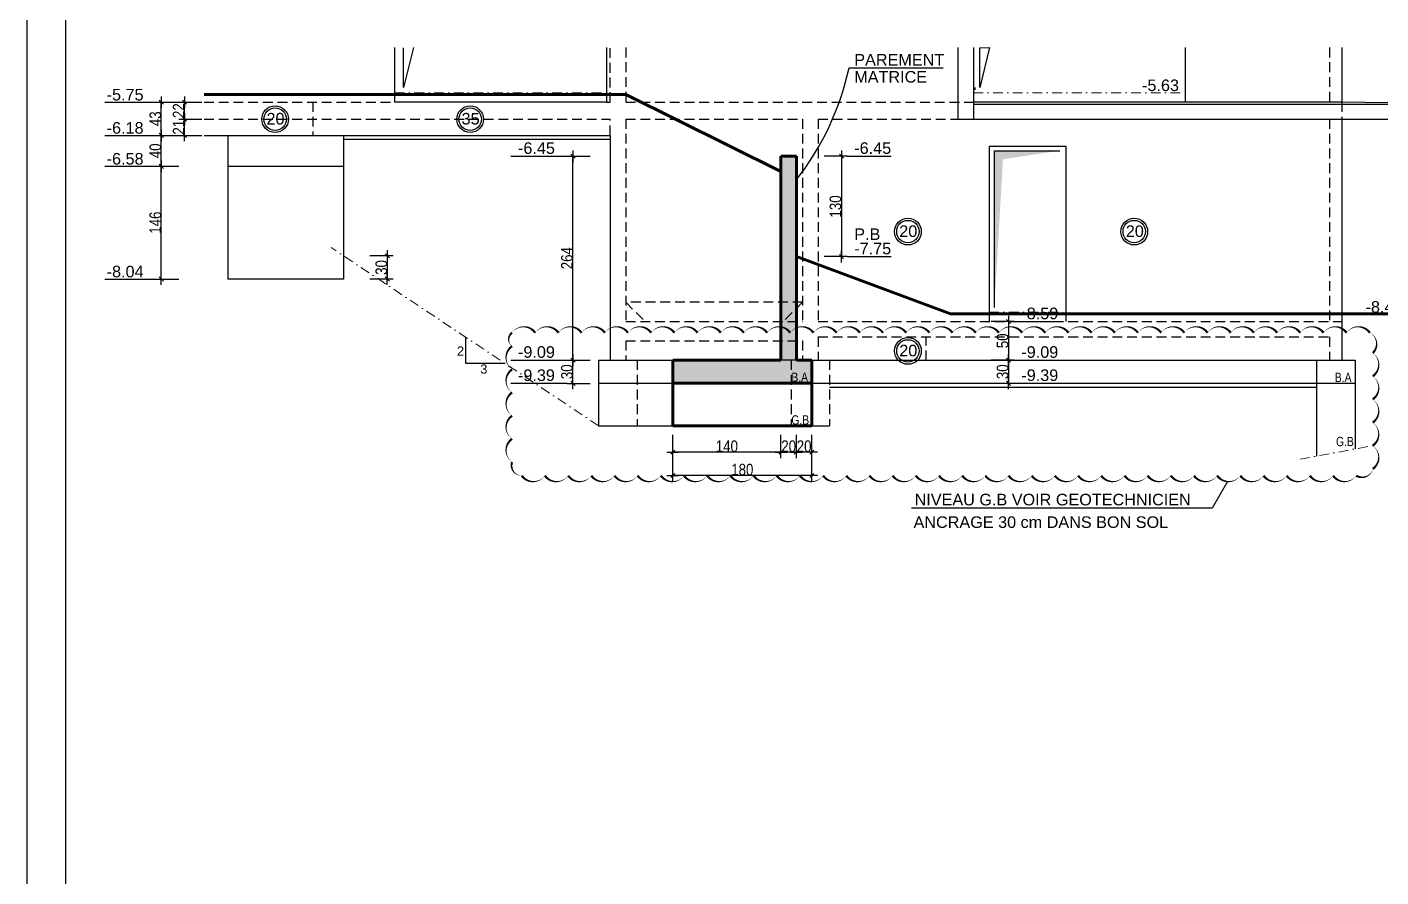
# Model space of a CAD drawing. Header units: centimetres. Extents: x -4990 to 114398, y -61489 to -12305.
# Drawn here: x 52258 to 54010, y -36973 to -35873 of the extents above; entities that cross this region are included whole.
import ezdxf

# ---------------------------------------------------------------- set-up
doc = ezdxf.new("R2010")
doc.units = ezdxf.units.CM
doc.header["$LTSCALE"] = 0.5
doc.linetypes.add('CACHEX2', pattern=[19.05, 12.7, -6.35])
doc.linetypes.add('TIRETPTX2', pattern=[50.8, 25.4, -12.7, 0, -12.7])
doc.layers.get('DEFPOINTS').update_dxf_attribs({"linetype": 'CONTINUOUS'})
for name, color, linetype in [('01_cote_gen', 4, 'CONTINUOUS'), ('01_linteaux', 2, 'CONTINUOUS'), ('01_poch_murs', 253, 'CONTINUOUS'), ('01_texte', 230, 'CONTINUOUS'), ('AA_COTES', 2, 'CONTINUOUS')]:
    doc.layers.add(name, color=color, linetype=linetype)
doc.layers.add('01_murs_coup', color=5, linetype='CONTINUOUS', lineweight=60)
doc.layers.add('01_tram_axes', color=2, linetype='TIRETPTX2', lineweight=9)
doc.styles.add('ARIAL', font='arial.ttf')
doc.styles.add('STYLE2', font='ARIALN.TTF')
doc.dimstyles.new('JB50', dxfattribs={"dimscale": 0.1, "dimtxt": 150, "dimasz": 15, "dimexe": 0.1, "dimexo": 0.1, "dimgap": 0.09, "dimtad": 1, "dimdec": 1, "dimdsep": 46, "dimtxsty": 'STYLE2', "dimblk1": 'BOND_G', "dimblk2": 'BOND_D', "dimsah": 1, "dimcen": 1.5, "dimdle": 0.01, "dimse1": 1, "dimse2": 1, "dimclrd": 4, "dimclre": 2, "dimclrt": 6, "dimazin": 2, "dimtfac": 2.333333, "dimtdec": 1, "dimtix": 1, "dimtmove": 2, "dimatfit": 3, "dimldrblk": 'BOND_G', "dimfxl": 1, "dimtolj": 1, "dimtzin": 0, "dimarcsym": 0})

# ---------------------------------------------------------------- blocks, each defined once
blk = doc.blocks.new('BOND_G')
at = {"layer": 'AA_COTES', "color": 0}
for p, q in [((0, -5), (0, 15)), ((5, 0), (-5, 0)), ((1.8, 1.8), (-1.8, -1.8))]:
    blk.add_line(p, q, dxfattribs=at)
blk = doc.blocks.new('BOND_D')
at = {"layer": 'AA_COTES', "color": 0}
for p, q in [((5, 0), (-5, 0)), ((-1.8, -1.8), (1.8, 1.8)), ((0, 5), (0, -15))]:
    blk.add_line(p, q, dxfattribs=at)
blk = doc.blocks.new('*D3673')
at = {"layer": '01_cote_gen', "color": 4, "lineweight": -2, "transparency": 16777216}
blk.add_line((54085.8, -36255.6), (54085.8, -36302.6), dxfattribs=at)
at = {"layer": 'DEFPOINTS', "color": 0}
for p in [(53959.6, -36254.1), (53976.6, -36304.1), (54085.8, -36304.1)]:
    blk.add_point(p, dxfattribs=at)
at = {"layer": '01_cote_gen', "color": 4, "lineweight": -2, "transparency": 16777216, "xscale": 1.5, "yscale": 1.5, "zscale": 1.5}
for name, p, rotation in [('BOND_G', (54085.8, -36254.1), 90), ('BOND_D', (54085.8, -36304.1), 270)]:
    blk.add_blockref(name, p, dxfattribs=dict(at, rotation=rotation))
at = {"layer": '01_cote_gen', "color": 6, "transparency": 16777216, "insert": (54078.1, -36279.1), "char_height": 15, "attachment_point": 5, "rotation": 90, "style": 'STYLE2'}
blk.add_mtext('\\A1;50', dxfattribs=at)
blk = doc.blocks.new('*D3674')
at = {"layer": '01_cote_gen', "color": 4, "lineweight": -2, "transparency": 16777216}
blk.add_line((54085.8, -36305.6), (54085.8, -36332.6), dxfattribs=at)
at = {"layer": 'DEFPOINTS', "color": 0}
for p in [(54063.3, -36304.1), (53976.6, -36334.1), (54085.8, -36334.1)]:
    blk.add_point(p, dxfattribs=at)
at = {"layer": '01_cote_gen', "color": 4, "lineweight": -2, "transparency": 16777216, "xscale": 1.5, "yscale": 1.5, "zscale": 1.5}
for name, p, rotation in [('BOND_G', (54085.8, -36304.1), 90), ('BOND_D', (54085.8, -36334.1), 270)]:
    blk.add_blockref(name, p, dxfattribs=dict(at, rotation=rotation))
at = {"layer": '01_cote_gen', "color": 6, "transparency": 16777216, "insert": (54078.1, -36319.1), "char_height": 15, "attachment_point": 5, "rotation": 90, "style": 'STYLE2'}
blk.add_mtext('\\A1;30', dxfattribs=at)
blk = doc.blocks.new('*D3675')
at = {"layer": '01_cote_gen', "color": 4, "lineweight": -2, "transparency": 16777216}
blk.add_line((54085.8, -35993.6), (54085.8, -36252.6), dxfattribs=at)
at = {"layer": 'DEFPOINTS', "color": 0}
for p in [(54041.9, -35992.1), (53959.6, -36254.1), (54085.8, -36254.1)]:
    blk.add_point(p, dxfattribs=at)
at = {"layer": '01_cote_gen', "color": 4, "lineweight": -2, "transparency": 16777216, "xscale": 1.5, "yscale": 1.5, "zscale": 1.5}
for name, p, rotation in [('BOND_G', (54085.8, -35992.1), 90), ('BOND_D', (54085.8, -36254.1), 270)]:
    blk.add_blockref(name, p, dxfattribs=dict(at, rotation=rotation))
at = {"layer": '01_cote_gen', "color": 6, "transparency": 16777216, "insert": (54078.1, -36123.1), "char_height": 15, "attachment_point": 5, "rotation": 90, "style": 'STYLE2'}
blk.add_mtext('\\A1;262', dxfattribs=at)
blk = doc.blocks.new('*D3676')
at = {"layer": '01_cote_gen', "color": 4, "lineweight": -2, "transparency": 16777216}
blk.add_line((53528.1, -36255.6), (53528.1, -36302.6), dxfattribs=at)
at = {"layer": 'DEFPOINTS', "color": 0}
for p in [(53402, -36254.1), (53528.1, -36304.1), (53929, -36304.1)]:
    blk.add_point(p, dxfattribs=at)
at = {"layer": '01_cote_gen', "color": 4, "lineweight": -2, "transparency": 16777216, "xscale": 1.5, "yscale": 1.5, "zscale": 1.5}
for name, p, rotation in [('BOND_G', (53528.1, -36254.1), 90), ('BOND_D', (53528.1, -36304.1), 270)]:
    blk.add_blockref(name, p, dxfattribs=dict(at, rotation=rotation))
at = {"layer": '01_cote_gen', "color": 6, "transparency": 16777216, "insert": (53520.5, -36279.1), "char_height": 15, "attachment_point": 5, "rotation": 90, "style": 'STYLE2'}
blk.add_mtext('\\A1;50', dxfattribs=at)
blk = doc.blocks.new('*D3677')
at = {"layer": '01_cote_gen', "color": 4, "lineweight": -2, "transparency": 16777216}
blk.add_line((53528.1, -36305.6), (53528.1, -36332.6), dxfattribs=at)
at = {"layer": 'DEFPOINTS', "color": 0}
for p in [(53505.6, -36304.1), (53528.1, -36334.1), (53929, -36334.1)]:
    blk.add_point(p, dxfattribs=at)
at = {"layer": '01_cote_gen', "color": 4, "lineweight": -2, "transparency": 16777216, "xscale": 1.5, "yscale": 1.5, "zscale": 1.5}
for name, p, rotation in [('BOND_G', (53528.1, -36304.1), 90), ('BOND_D', (53528.1, -36334.1), 270)]:
    blk.add_blockref(name, p, dxfattribs=dict(at, rotation=rotation))
at = {"layer": '01_cote_gen', "color": 6, "transparency": 16777216, "insert": (53520.5, -36319.1), "char_height": 15, "attachment_point": 5, "rotation": 90, "style": 'STYLE2'}
blk.add_mtext('\\A1;30', dxfattribs=at)
blk = doc.blocks.new('*D3666')
at = {"layer": '01_cote_gen', "color": 4, "lineweight": -2, "transparency": 16777216}
blk.add_line((52964.4, -36332.6), (52964.4, -36305.6), dxfattribs=at)
at = {"layer": 'DEFPOINTS', "color": 0}
for p in [(52964.4, -36304.1), (53095, -36304.1), (52986.9, -36334.1)]:
    blk.add_point(p, dxfattribs=at)
at = {"layer": '01_cote_gen', "color": 4, "lineweight": -2, "transparency": 16777216, "xscale": 1.5, "yscale": 1.5, "zscale": 1.5}
for name, p, rotation in [('BOND_D', (52964.4, -36304.1), 90), ('BOND_G', (52964.4, -36334.1), 270)]:
    blk.add_blockref(name, p, dxfattribs=dict(at, rotation=rotation))
at = {"layer": '01_cote_gen', "color": 6, "transparency": 16777216, "insert": (52956.7, -36319.1), "char_height": 15, "attachment_point": 5, "rotation": 90, "style": 'STYLE2'}
blk.add_mtext('\\A1;30', dxfattribs=at)
blk = doc.blocks.new('*D3667')
at = {"layer": '01_cote_gen', "color": 4, "lineweight": -2, "transparency": 16777216}
blk.add_line((52964.4, -36302.6), (52964.4, -36041.6), dxfattribs=at)
at = {"layer": 'DEFPOINTS', "color": 0}
for p in [(52964.4, -36040.1), (53280.9, -36040.1), (53140.9, -36304.1)]:
    blk.add_point(p, dxfattribs=at)
at = {"layer": '01_cote_gen', "color": 4, "lineweight": -2, "transparency": 16777216, "xscale": 1.5, "yscale": 1.5, "zscale": 1.5}
for name, p, rotation in [('BOND_D', (52964.4, -36040.1), 90), ('BOND_G', (52964.4, -36304.1), 270)]:
    blk.add_blockref(name, p, dxfattribs=dict(at, rotation=rotation))
at = {"layer": '01_cote_gen', "color": 6, "transparency": 16777216, "insert": (52956.7, -36172.1), "char_height": 15, "attachment_point": 5, "rotation": 90, "style": 'STYLE2'}
blk.add_mtext('\\A1;264', dxfattribs=at)
blk = doc.blocks.new('*D3668')
at = {"layer": '01_cote_gen', "color": 4, "lineweight": -2, "transparency": 16777216}
blk.add_line((53311.9, -36041.6), (53311.9, -36168.6), dxfattribs=at)
at = {"layer": 'DEFPOINTS', "color": 0}
for p in [(53253.6, -36040.1), (53253.6, -36170.1), (53311.9, -36170.1)]:
    blk.add_point(p, dxfattribs=at)
at = {"layer": '01_cote_gen', "color": 4, "lineweight": -2, "transparency": 16777216, "xscale": 1.5, "yscale": 1.5, "zscale": 1.5}
for name, p, rotation in [('BOND_G', (53311.9, -36040.1), 90), ('BOND_D', (53311.9, -36170.1), 270)]:
    blk.add_blockref(name, p, dxfattribs=dict(at, rotation=rotation))
at = {"layer": '01_cote_gen', "color": 6, "transparency": 16777216, "insert": (53304.2, -36105.1), "char_height": 15, "attachment_point": 5, "rotation": 90, "style": 'STYLE2'}
blk.add_mtext('\\A1;130', dxfattribs=at)
blk = doc.blocks.new('*D3669')
at = {"layer": '01_cote_gen', "color": 4, "lineweight": -2, "transparency": 16777216}
blk.add_line((52461.7, -35990.6), (52461.7, -35971.6), dxfattribs=at)
at = {"layer": 'DEFPOINTS', "color": 0}
for p in [(52461.7, -35970.1), (52487, -35970.1), (52487, -35992.1)]:
    blk.add_point(p, dxfattribs=at)
at = {"layer": '01_cote_gen', "color": 4, "lineweight": -2, "transparency": 16777216, "xscale": 1.5, "yscale": 1.5, "zscale": 1.5}
for name, p, rotation in [('BOND_D', (52461.7, -35970.1), 90), ('BOND_G', (52461.7, -35992.1), 270)]:
    blk.add_blockref(name, p, dxfattribs=dict(at, rotation=rotation))
at = {"layer": '01_cote_gen', "color": 6, "transparency": 16777216, "insert": (52454.1, -35981.1), "char_height": 15, "attachment_point": 5, "rotation": 90, "style": 'STYLE2'}
blk.add_mtext('\\A1;22', dxfattribs=at)
blk = doc.blocks.new('*D3670')
at = {"layer": '01_cote_gen', "color": 4, "lineweight": -2, "transparency": 16777216}
blk.add_line((52461.7, -36011.6), (52461.7, -35993.6), dxfattribs=at)
at = {"layer": 'DEFPOINTS', "color": 0}
for p in [(52461.7, -35992.1), (52493.4, -35992.1), (52493.4, -36013.1)]:
    blk.add_point(p, dxfattribs=at)
at = {"layer": '01_cote_gen', "color": 4, "lineweight": -2, "transparency": 16777216, "xscale": 1.5, "yscale": 1.5, "zscale": 1.5}
for name, p, rotation in [('BOND_D', (52461.7, -35992.1), 90), ('BOND_G', (52461.7, -36013.1), 270)]:
    blk.add_blockref(name, p, dxfattribs=dict(at, rotation=rotation))
at = {"layer": '01_cote_gen', "color": 6, "transparency": 16777216, "insert": (52454.1, -36002.6), "char_height": 15, "attachment_point": 5, "rotation": 90, "style": 'STYLE2'}
blk.add_mtext('\\A1;21', dxfattribs=at)
blk = doc.blocks.new('*D3671')
at = {"layer": '01_cote_gen', "color": 4, "lineweight": -2, "transparency": 16777216}
blk.add_line((52431.7, -36011.6), (52431.7, -35971.6), dxfattribs=at)
at = {"layer": 'DEFPOINTS', "color": 0}
for p in [(52431.7, -35970.1), (52507.1, -35970.1), (52502.3, -36013.1)]:
    blk.add_point(p, dxfattribs=at)
at = {"layer": '01_cote_gen', "color": 4, "lineweight": -2, "transparency": 16777216, "xscale": 1.5, "yscale": 1.5, "zscale": 1.5}
for name, p, rotation in [('BOND_D', (52431.7, -35970.1), 90), ('BOND_G', (52431.7, -36013.1), 270)]:
    blk.add_blockref(name, p, dxfattribs=dict(at, rotation=rotation))
at = {"layer": '01_cote_gen', "color": 6, "transparency": 16777216, "insert": (52424, -35991.6), "char_height": 15, "attachment_point": 5, "rotation": 90, "style": 'STYLE2'}
blk.add_mtext('\\A1;43', dxfattribs=at)
blk = doc.blocks.new('*D3672')
at = {"layer": '01_cote_gen', "color": 4, "lineweight": -2, "transparency": 16777216}
blk.add_line((52431.7, -36051.6), (52431.7, -36014.6), dxfattribs=at)
at = {"layer": 'DEFPOINTS', "color": 0}
for p in [(52431.7, -36013.1), (52538.8, -36013.1), (52529.8, -36053.1)]:
    blk.add_point(p, dxfattribs=at)
at = {"layer": '01_cote_gen', "color": 4, "lineweight": -2, "transparency": 16777216, "xscale": 1.5, "yscale": 1.5, "zscale": 1.5}
for name, p, rotation in [('BOND_D', (52431.7, -36013.1), 90), ('BOND_G', (52431.7, -36053.1), 270)]:
    blk.add_blockref(name, p, dxfattribs=dict(at, rotation=rotation))
at = {"layer": '01_cote_gen', "color": 6, "transparency": 16777216, "insert": (52424, -36033.1), "char_height": 15, "attachment_point": 5, "rotation": 90, "style": 'STYLE2'}
blk.add_mtext('\\A1;40', dxfattribs=at)
blk = doc.blocks.new('*D3629')
at = {"layer": '01_cote_gen', "color": 4, "lineweight": -2, "transparency": 16777216}
blk.add_line((53272.1, -36423.3), (53255.1, -36423.3), dxfattribs=at)
at = {"layer": 'DEFPOINTS', "color": 0}
for p in [(53253.6, -36292.8), (53273.6, -36304.1), (53253.6, -36423.3)]:
    blk.add_point(p, dxfattribs=at)
at = {"layer": '01_cote_gen', "color": 4, "lineweight": -2, "transparency": 16777216, "xscale": 1.5, "yscale": 1.5, "zscale": 1.5, "rotation": 180}
blk.add_blockref('BOND_D', (53253.6, -36423.3), dxfattribs=at)
at = {"layer": '01_cote_gen', "color": 4, "lineweight": -2, "transparency": 16777216, "xscale": 1.5, "yscale": 1.5, "zscale": 1.5}
blk.add_blockref('BOND_G', (53273.6, -36423.3), dxfattribs=at)
at = {"layer": '01_cote_gen', "color": 6, "transparency": 16777216, "insert": (53263.6, -36415.6), "char_height": 15, "attachment_point": 5, "style": 'STYLE2'}
blk.add_mtext('\\A1;20', dxfattribs=at)
blk = doc.blocks.new('*D3630')
at = {"layer": '01_cote_gen', "color": 4, "lineweight": -2, "transparency": 16777216}
blk.add_line((53252.1, -36423.3), (53235.1, -36423.3), dxfattribs=at)
at = {"layer": 'DEFPOINTS', "color": 0}
for p in [(53233.6, -36297.6), (53253.6, -36297.6), (53233.6, -36423.3)]:
    blk.add_point(p, dxfattribs=at)
at = {"layer": '01_cote_gen', "color": 4, "lineweight": -2, "transparency": 16777216, "xscale": 1.5, "yscale": 1.5, "zscale": 1.5, "rotation": 180}
blk.add_blockref('BOND_D', (53233.6, -36423.3), dxfattribs=at)
at = {"layer": '01_cote_gen', "color": 4, "lineweight": -2, "transparency": 16777216, "xscale": 1.5, "yscale": 1.5, "zscale": 1.5}
blk.add_blockref('BOND_G', (53253.6, -36423.3), dxfattribs=at)
at = {"layer": '01_cote_gen', "color": 6, "transparency": 16777216, "insert": (53243.6, -36415.6), "char_height": 15, "attachment_point": 5, "style": 'STYLE2'}
blk.add_mtext('\\A1;20', dxfattribs=at)
blk = doc.blocks.new('*D3631')
at = {"layer": '01_cote_gen', "color": 4, "lineweight": -2, "transparency": 16777216}
blk.add_line((53232.1, -36423.3), (53095.1, -36423.3), dxfattribs=at)
at = {"layer": 'DEFPOINTS', "color": 0}
for p in [(53233.6, -36293.9), (53093.6, -36304.1), (53093.6, -36423.3)]:
    blk.add_point(p, dxfattribs=at)
at = {"layer": '01_cote_gen', "color": 4, "lineweight": -2, "transparency": 16777216, "xscale": 1.5, "yscale": 1.5, "zscale": 1.5, "rotation": 180}
blk.add_blockref('BOND_D', (53093.6, -36423.3), dxfattribs=at)
at = {"layer": '01_cote_gen', "color": 4, "lineweight": -2, "transparency": 16777216, "xscale": 1.5, "yscale": 1.5, "zscale": 1.5}
blk.add_blockref('BOND_G', (53233.6, -36423.3), dxfattribs=at)
at = {"layer": '01_cote_gen', "color": 6, "transparency": 16777216, "insert": (53163.6, -36415.6), "char_height": 15, "attachment_point": 5, "style": 'STYLE2'}
blk.add_mtext('\\A1;140', dxfattribs=at)
blk = doc.blocks.new('*D3632')
at = {"layer": '01_cote_gen', "color": 4, "lineweight": -2, "transparency": 16777216}
blk.add_line((53272.1, -36453.5), (53095.1, -36453.5), dxfattribs=at)
at = {"layer": 'DEFPOINTS', "color": 0}
for p in [(53093.6, -36304.1), (53273.6, -36304.1), (53093.6, -36453.5)]:
    blk.add_point(p, dxfattribs=at)
at = {"layer": '01_cote_gen', "color": 4, "lineweight": -2, "transparency": 16777216, "xscale": 1.5, "yscale": 1.5, "zscale": 1.5, "rotation": 180}
blk.add_blockref('BOND_D', (53093.6, -36453.5), dxfattribs=at)
at = {"layer": '01_cote_gen', "color": 4, "lineweight": -2, "transparency": 16777216, "xscale": 1.5, "yscale": 1.5, "zscale": 1.5}
blk.add_blockref('BOND_G', (53273.6, -36453.5), dxfattribs=at)
at = {"layer": '01_cote_gen', "color": 6, "transparency": 16777216, "insert": (53183.6, -36445.9), "char_height": 15, "attachment_point": 5, "style": 'STYLE2'}
blk.add_mtext('\\A1;180', dxfattribs=at)
blk = doc.blocks.new('*D3645')
at = {"layer": '01_cote_gen', "color": 4, "lineweight": -2, "transparency": 16777216}
blk.add_line((52724.2, -36170.6), (52724.2, -36197.6), dxfattribs=at)
at = {"layer": 'DEFPOINTS', "color": 0}
for p in [(52667.6, -36169.1), (52667.6, -36199.1), (52724.2, -36199.1)]:
    blk.add_point(p, dxfattribs=at)
at = {"layer": '01_cote_gen', "color": 4, "lineweight": -2, "transparency": 16777216, "xscale": 1.5, "yscale": 1.5, "zscale": 1.5}
for name, p, rotation in [('BOND_G', (52724.2, -36169.1), 90), ('BOND_D', (52724.2, -36199.1), 270)]:
    blk.add_blockref(name, p, dxfattribs=dict(at, rotation=rotation))
at = {"layer": '01_cote_gen', "color": 6, "transparency": 16777216, "insert": (52716.5, -36184.1), "char_height": 15, "attachment_point": 5, "rotation": 90, "style": 'STYLE2'}
blk.add_mtext('\\A1;30', dxfattribs=at)
blk = doc.blocks.new('*D4650')
at = {"layer": '01_cote_gen', "color": 4, "lineweight": -2, "transparency": 16777216}
blk.add_line((52431.7, -36197.6), (52431.7, -36054.6), dxfattribs=at)
at = {"layer": 'DEFPOINTS', "color": 0}
for p in [(52431.7, -36053.1), (52454.2, -36053.1), (52487, -36199.1)]:
    blk.add_point(p, dxfattribs=at)
at = {"layer": '01_cote_gen', "color": 4, "lineweight": -2, "transparency": 16777216, "xscale": 1.5, "yscale": 1.5, "zscale": 1.5}
for name, p, rotation in [('BOND_D', (52431.7, -36053.1), 90), ('BOND_G', (52431.7, -36199.1), 270)]:
    blk.add_blockref(name, p, dxfattribs=dict(at, rotation=rotation))
at = {"layer": '01_cote_gen', "color": 6, "transparency": 16777216, "insert": (52424, -36126.1), "char_height": 15, "attachment_point": 5, "rotation": 90, "style": 'STYLE2'}
blk.add_mtext('\\A1;146', dxfattribs=at)

msp = doc.modelspace()

# ---------------------------------------------------------------- hatches: boundary and pattern name
at = {"layer": '01_poch_murs', "ltscale": 2}
h = msp.add_hatch(color=256, dxfattribs=at)
h.dxf.hatch_style = 1
h.paths.add_polyline_path([(53273.637, -36304.078), (53253.637, -36304.078), (53253.637, -36040.078), (53233.637, -36040.078), (53233.637, -36304.078), (53093.637, -36304.078), (53093.637, -36334.078), (53273.637, -36334.078)])

# ---------------------------------------------------------------- linework, layer by layer
at = {"layer": '01_cote_gen'}
msp.add_line((52257.974, -38073.211), (52257.974, -33873.211), dxfattribs=at)
at = {"layer": '01_linteaux'}
for p, q in [((52733.637, -35899.501), (52733.637, -35970.078)), ((53007.637, -35899.501), (53007.637, -35970.078)), ((53462.637, -35899.501), (53462.637, -35992.078)), ((53482.637, -35899.501), (53482.637, -35992.078)), ((53482.637, -35899.501), (53482.637, -35970.078)), ((53756.637, -35899.501), (53756.637, -35970.078)), ((53959.637, -35899.501), (53959.681, -35970.079)), ((53484.637, -35951.078), (53484.637, -35954.078)), ((53007.637, -35970.078), (52733.637, -35970.078)), ((53959.637, -35970.078), (53482.637, -35970.078)), ((54163.637, -35973.078), (53959.681, -35970.079)), ((54163.637, -35973.078), (53482.637, -35973.078)), ((53462.637, -35992.078), (53482.637, -35992.078)), ((53482.637, -35992.078), (54163.637, -35992.078)), ((53959.637, -35992.078), (53959.637, -36304.078)), ((52486.957, -36013.078), (52517.637, -36013.078)), ((52517.637, -36013.078), (52667.637, -36013.078)), ((52517.637, -36013.078), (52517.637, -36199.056)), ((52667.637, -36013.078), (53012.671, -36013.078)), ((52667.637, -36013.078), (52667.637, -36053.078)), ((52667.637, -36018.078), (53012.671, -36018.078)), ((53012.671, -36013.078), (53012.671, -36304.078)), ((53503.083, -36027.078), (53602.083, -36027.078)), ((53503.083, -36027.078), (53503.083, -36254.078)), ((53602.083, -36027.078), (53602.083, -36254.078)), ((52517.637, -36053.078), (52667.637, -36053.078)), ((52667.637, -36053.078), (52667.637, -36199.056)), ((52667.637, -36199.056), (52517.637, -36199.056)), ((52997.671, -36304.078), (53047.671, -36304.078)), ((52997.671, -36304.078), (52997.671, -36389.078)), ((53047.671, -36304.078), (53093.637, -36304.078)), ((53253.637, -36304.078), (53233.637, -36304.078)), ((53273.637, -36304.078), (53296.637, -36304.078)), ((53296.637, -36304.078), (53926.637, -36304.078)), ((53926.637, -36304.078), (53976.637, -36304.078)), ((53926.637, -36304.078), (53926.637, -36334.078)), ((53926.637, -36304.078), (53926.637, -36304.078)), ((53926.637, -36304.078), (53926.637, -36304.078)), ((53926.637, -36304.078), (53926.637, -36428.351)), ((53976.637, -36304.078), (53976.637, -36419.054)), ((52997.671, -36334.078), (53047.671, -36334.078)), ((53047.671, -36334.078), (53093.637, -36334.078)), ((53273.637, -36334.078), (53296.637, -36334.078)), ((53296.637, -36334.078), (53926.637, -36334.078)), ((53926.637, -36334.078), (53976.637, -36334.078)), ((53296.637, -36339.078), (53926.637, -36339.078)), ((52997.671, -36389.078), (53047.671, -36389.078)), ((53047.671, -36389.078), (53093.637, -36389.078)), ((53273.637, -36389.078), (53296.637, -36389.078))]:
    msp.add_line(p, q, dxfattribs=at)
at = {"layer": '01_linteaux', "linetype": 'CACHEX2', "ltscale": 2}
for p, q in [((53012.671, -35970.078), (53012.671, -35899.501)), ((53032.671, -35899.501), (53032.671, -35970.078)), ((53943.637, -35899.501), (53943.637, -35970.078)), ((52486.957, -35970.078), (52733.637, -35970.078)), ((52627.637, -35970.078), (52627.637, -36013.078)), ((53007.637, -35970.078), (53012.671, -35970.078)), ((53032.671, -35970.078), (53482.637, -35970.078)), ((53959.681, -35970.079), (53959.637, -35992.078)), ((52486.957, -35992.078), (53012.671, -35992.078)), ((53012.671, -36013.078), (53012.671, -35992.078)), ((53032.671, -35992.078), (53261.637, -35992.078)), ((53032.671, -35992.078), (53032.671, -36254.078)), ((53261.637, -35992.078), (53261.637, -36254.078)), ((53281.637, -35992.078), (53462.637, -35992.078)), ((53281.637, -35992.078), (53281.637, -36254.078)), ((53943.637, -35992.078), (53943.637, -36254.078)), ((53032.671, -36229.078), (53057.671, -36254.078)), ((53261.637, -36229.078), (53032.671, -36229.078)), ((53261.637, -36229.078), (53236.637, -36254.078)), ((53032.671, -36254.078), (53261.637, -36254.078)), ((53281.637, -36254.078), (53959.637, -36254.078)), ((53032.671, -36279.078), (53261.637, -36279.078)), ((53032.671, -36279.078), (53032.671, -36304.078)), ((53261.637, -36279.078), (53261.637, -36304.078)), ((53281.637, -36274.078), (53943.637, -36274.078)), ((53281.637, -36274.078), (53281.637, -36304.078)), ((53421.637, -36304.078), (53421.637, -36274.078)), ((53943.637, -36274.078), (53943.637, -36304.078)), ((53047.671, -36304.078), (53047.671, -36389.078)), ((53246.637, -36304.078), (53246.637, -36389.078)), ((53296.637, -36304.078), (53296.637, -36389.078))]:
    msp.add_line(p, q, dxfattribs=at)
at = {"layer": '01_murs_coup'}
for p, q in [((52486.957, -35960.078), (53032.671, -35960.078)), ((53233.637, -36060.078), (53032.671, -35960.078)), ((53233.637, -36040.078), (53253.637, -36040.078)), ((53233.637, -36040.078), (53233.637, -36304.078)), ((53253.637, -36040.078), (53253.637, -36304.078)), ((53453.083, -36244.078), (53253.637, -36170.078)), ((53453.083, -36244.078), (54042.924, -36244.078)), ((53093.637, -36304.078), (53093.637, -36334.078)), ((53233.637, -36304.078), (53093.637, -36304.078)), ((53273.637, -36304.078), (53253.637, -36304.078)), ((53273.637, -36304.078), (53273.637, -36334.078)), ((53093.637, -36334.078), (53273.637, -36334.078)), ((53093.637, -36334.078), (53093.637, -36389.078)), ((53273.637, -36334.078), (53273.637, -36389.078)), ((53273.637, -36389.078), (53093.637, -36389.078))]:
    msp.add_line(p, q, dxfattribs=at)
at = {"layer": '01_poch_murs'}
for p, q in [((52757.948, -35899.501), (52745.169, -35951.117)), ((52745.169, -35951.117), (52745.169, -35899.75)), ((53490.828, -35899.75), (53503.606, -35899.501)), ((53503.606, -35899.501), (53490.828, -35951.117)), ((53490.828, -35951.117), (53490.828, -35899.75)), ((53509.861, -36235.897), (53509.861, -36032.918)), ((53509.861, -36032.918), (53594.575, -36032.918))]:
    msp.add_line(p, q, dxfattribs=at)
for points in [[(52745.169, -35951.117), (52745.169, -35899.75), (52757.948, -35899.501), (52745.169, -35951.117)], [(53490.828, -35951.117), (53490.828, -35899.75), (53503.606, -35899.501), (53490.828, -35951.117)], [(53509.861, -36235.897), (53509.861, -36032.918), (53520.911, -36043.961)], [(53509.861, -36032.918), (53594.575, -36032.918), (53520.911, -36043.961)]]:
    msp.add_solid(points, dxfattribs=at)
at = {"layer": '01_texte'}
for p, q in [((52307.974, -38023.211), (52307.974, -33923.211)), ((53321.74, -35925.68), (53443.62, -35925.68)), ((52358.422, -35970.078), (52424.192, -35970.078)), ((52358.422, -36013.078), (52424.192, -36013.078)), ((52884.21, -36040.078), (52956.912, -36040.078)), ((53319.397, -36040.078), (53376.419, -36040.078)), ((52358.422, -36053.078), (52424.192, -36053.078)), ((53319.397, -36170.078), (53376.419, -36170.078)), ((52358.422, -36199.056), (52424.192, -36199.056)), ((53535.624, -36254.078), (53592.308, -36254.078)), ((52825.31, -36274.172), (52825.31, -36308.01)), ((52825.31, -36308.01), (52876.068, -36308.01)), ((52884.21, -36304.078), (52956.912, -36304.078)), ((52884.21, -36334.078), (52956.912, -36334.078)), ((53535.624, -36334.078), (53592.308, -36334.078)), ((53811.608, -36461.285), (53791.727, -36495.684)), ((53791.727, -36495.684), (53402.621, -36495.684))]:
    msp.add_line(p, q, dxfattribs=at)
msp.add_lwpolyline([(52885.666, -36268.66, 0, 3, -0.52056705), (52915.666, -36268.66, 0, 3, -0.52056705), (52945.666, -36268.66, 0, 3, -0.52056705), (52975.666, -36268.66, 0, 3, -0.52056705), (53005.666, -36268.66, 0, 3, -0.52056705), (53035.666, -36268.66, 0, 3, -0.52056705), (53065.666, -36268.66, 0, 3, -0.52056705), (53095.666, -36268.66, 0, 3, -0.52056705), (53125.666, -36268.66, 0, 3, -0.52056705), (53155.666, -36268.66, 0, 3, -0.52056705), (53185.666, -36268.66, 0, 3, -0.52056705), (53215.666, -36268.66, 0, 3, -0.52056705), (53245.666, -36268.66, 0, 3, -0.52056705), (53275.666, -36268.66, 0, 3, -0.52056705), (53305.666, -36268.66, 0, 3, -0.52056705), (53335.666, -36268.66, 0, 3, -0.52056705), (53365.666, -36268.66, 0, 3, -0.52056705), (53395.666, -36268.66, 0, 3, -0.52056705), (53425.666, -36268.66, 0, 3, -0.52056705), (53455.666, -36268.66, 0, 3, -0.52056705), (53485.666, -36268.66, 0, 3, -0.52056705), (53515.666, -36268.66, 0, 3, -0.52056705), (53545.666, -36268.66, 0, 3, -0.52056705), (53575.666, -36268.66, 0, 3, -0.52056705), (53605.666, -36268.66, 0, 3, -0.52056705), (53635.666, -36268.66, 0, 3, -0.52056705), (53665.666, -36268.66, 0, 3, -0.52056705), (53695.666, -36268.66, 0, 3, -0.52056705), (53725.666, -36268.66, 0, 3, -0.52056705), (53755.666, -36268.66, 0, 3, -0.52056705), (53785.666, -36268.66, 0, 3, -0.52056705), (53815.666, -36268.66, 0, 3, -0.52056705), (53845.666, -36268.66, 0, 3, -0.52056705), (53875.666, -36268.66, 0, 3, -0.52056705), (53905.666, -36268.66, 0, 3, -0.52056705), (53935.666, -36268.66, 0, 3, -0.52056705), (53965.666, -36268.66, 0, 3, -0.52056705), (53995.666, -36268.66, 0, 3, -0.52056705), (53999.453, -36294.873, 0, 3, -0.52056705), (53999.453, -36324.873, 0, 3, -0.52056705), (53999.453, -36354.873, 0, 3, -0.52056705), (53999.453, -36384.873, 0, 3, -0.52056705), (53999.453, -36414.873, 0, 3, -0.52056705), (53999.453, -36444.873, 0, 3, -0.52056705), (53978.118, -36453.539, 0, 3, -0.52056705), (53948.118, -36453.539, 0, 3, -0.52056705), (53918.118, -36453.539, 0, 3, -0.52056705), (53888.118, -36453.539, 0, 3, -0.52056705), (53858.118, -36453.539, 0, 3, -0.52056705), (53828.118, -36453.539, 0, 3, -0.52056705), (53798.118, -36453.539, 0, 3, -0.52056705), (53768.118, -36453.539, 0, 3, -0.52056705), (53738.118, -36453.539, 0, 3, -0.52056705), (53708.118, -36453.539, 0, 3, -0.52056705), (53678.118, -36453.539, 0, 3, -0.52056705), (53648.118, -36453.539, 0, 3, -0.52056705), (53618.118, -36453.539, 0, 3, -0.52056705), (53588.118, -36453.539, 0, 3, -0.52056705), (53558.118, -36453.539, 0, 3, -0.52056705), (53528.118, -36453.539, 0, 3, -0.52056705), (53498.118, -36453.539, 0, 3, -0.52056705), (53468.118, -36453.539, 0, 3, -0.52056705), (53438.118, -36453.539, 0, 3, -0.52056705), (53408.118, -36453.539, 0, 3, -0.52056705), (53378.118, -36453.539, 0, 3, -0.52056705), (53348.118, -36453.539, 0, 3, -0.52056705), (53318.118, -36453.539, 0, 3, -0.52056705), (53288.118, -36453.539, 0, 3, -0.52056705), (53258.118, -36453.539, 0, 3, -0.52056705), (53228.118, -36453.539, 0, 3, -0.52056705), (53198.118, -36453.539, 0, 3, -0.52056705), (53168.118, -36453.539, 0, 3, -0.52056705), (53138.118, -36453.539, 0, 3, -0.52056705), (53108.118, -36453.539, 0, 3, -0.52056705), (53078.118, -36453.539, 0, 3, -0.52056705), (53048.118, -36453.539, 0, 3, -0.52056705), (53018.118, -36453.539, 0, 3, -0.52056705), (52988.118, -36453.539, 0, 3, -0.52056705), (52958.118, -36453.539, 0, 3, -0.52056705), (52928.118, -36453.539, 0, 3, -0.52056705), (52898.118, -36453.539, 0, 3, -0.52056705), (52885.666, -36435.992, 0, 3, -0.52056705), (52885.666, -36405.992, 0, 3, -0.52056705), (52885.666, -36375.992, 0, 3, -0.52056705), (52885.666, -36345.992, 0, 3, -0.52056705), (52885.666, -36315.992, 0, 3, -0.52056705), (52885.666, -36285.992, 0, 3, -0.52056705)], format="xyseb", close=True, dxfattribs=at)
for centre, radius in [((52578.971, -35992.078), 17.309), ((52578.971, -35992.078), 14.533), ((52831.451, -35992.078), 17.309), ((52831.451, -35992.078), 14.533), ((53397.932, -36137.661), 17.309), ((53397.932, -36137.661), 14.533), ((53690.831, -36137.661), 17.309), ((53690.831, -36137.661), 14.533), ((53397.932, -36292.17), 17.309), ((53397.932, -36292.17), 14.533)]:
    msp.add_circle(centre, radius, dxfattribs=at)
msp.add_arc((52974.499, -35850.613), 355.262, 321.78771, 347.801436, dxfattribs=at)
at = {"layer": '01_tram_axes'}
for p, q in [((52733.637, -35958.078), (53007.637, -35958.078)), ((53482.637, -35958.078), (53756.637, -35958.078)), ((52997.671, -36389.078), (52651.685, -36158.421)), ((53503.083, -36242.078), (53602.083, -36242.078)), ((53905.375, -36432.304), (54003.666, -36414.029))]:
    msp.add_line(p, q, dxfattribs=at)

# ---------------------------------------------------------------- texts
at = {"layer": '01_texte', "style": 'ARIAL'}
for s, height, p in [('PAREMENT', 15, (53328.491, -35922.717)), ('MATRICE', 15, (53328.491, -35944.799)), ('-5.63', 15, (53700.941, -35955.78)), ('-5.75', 15, (52360.965, -35967.919)), ('20', 15, (52567.79, -35999.036)), ('35', 15, (52820.27, -35999.036)), ('-6.18', 15, (52360.965, -36010.919)), ('-6.45', 15, (52893.304, -36037.074)), ('-6.45', 15, (53328.491, -36037.074)), ('-6.58', 15, (52360.965, -36050.919)), ('P.B', 15, (53328.491, -36148.497)), ('20', 15, (53386.751, -36144.619)), ('20', 15, (53679.914, -36144.619)), ('-7.75', 15, (53328.491, -36167.074)), ('-8.04', 15, (52360.965, -36196.896)), ('-8.49', 15, (53990.213, -36242.612)), ('-8.59', 15, (53544.718, -36251.074)), ('20', 15, (53386.751, -36299.128)), ('2', 12, (52814.246, -36298.268)), ('-9.09', 15, (52893.304, -36301.074)), ('-9.09', 15, (53544.718, -36301.074)), ('3', 12, (52844.393, -36321.613)), ('-9.39', 15, (52893.304, -36331.074)), ('-9.39', 15, (53544.718, -36331.074)), ('NIVEAU G.B VOIR GEOTECHNICIEN', 15, (53406.576, -36492.081)), ('ANCRAGE 30 cm DANS BON SOL', 15, (53405.198, -36521.28))]:
    msp.add_text(s, height=height, dxfattribs=at).set_placement(p)
at = {"layer": '01_texte', "style": 'ARIAL', "width": 0.8}
for s, p in [('B.A', (53247.042, -36332.151)), ('B.A', (53950.399, -36332.433)), ('G.B', (53247.042, -36387.433)), ('G.B', (53951.891, -36415.405))]:
    msp.add_text(s, height=12, dxfattribs=at).set_placement(p)

# ---------------------------------------------------------------- dimensions: what is measured, and where the dimension line sits
at = {"layer": '01_cote_gen'}
for base, p1, p2, picture, middle in [((52431.692, -35970.078), (52502.297, -36013.078), (52507.088, -35970.078), '*D3671', (52424.024, -35991.578)), ((52461.679, -35970.078), (52486.957, -35992.078), (52486.957, -35970.078), '*D3669', (52454.139, -35981.078)), ((52461.679, -35992.078), (52493.38, -36013.078), (52493.38, -35992.078), '*D3670', (52454.139, -36002.578)), ((54085.809, -36254.078), (54041.893, -35992.078), (53959.637, -36254.078), '*D3675', (54078.141, -36123.078)), ((52431.692, -36013.078), (52529.793, -36053.078), (52538.789, -36013.078), '*D3672', (52424.024, -36033.078)), ((52964.412, -36040.078), (53140.939, -36304.078), (53280.939, -36040.078), '*D3667', (52956.744, -36172.078)), ((53311.897, -36170.078), (53253.637, -36040.078), (53253.637, -36170.078), '*D3668', (53304.229, -36105.078)), ((52431.692, -36053.078), (52486.957, -36199.056), (52454.192, -36053.078), '*D4650', (52424.024, -36126.067)), ((52724.185, -36199.056), (52667.637, -36169.056), (52667.637, -36199.056), '*D3645', (52716.517, -36184.056)), ((53528.124, -36304.078), (53401.952, -36254.078), (53928.952, -36304.078), '*D3676', (53520.456, -36279.078)), ((54085.809, -36304.078), (53959.637, -36254.078), (53976.637, -36304.078), '*D3673', (54078.141, -36279.078)), ((52964.412, -36304.078), (52986.912, -36334.078), (53094.972, -36304.078), '*D3666', (52956.744, -36319.078)), ((53528.124, -36334.078), (53505.624, -36304.078), (53928.952, -36334.078), '*D3677', (53520.456, -36319.078)), ((54085.809, -36334.078), (54063.309, -36304.078), (53976.637, -36334.078), '*D3674', (54078.141, -36319.078))]:
    dim = msp.add_linear_dim(base=base, p1=p1, p2=p2, angle=90, dimstyle='JB50', dxfattribs=at)
    dim.commit()
    dim.dimension.update_dxf_attribs({"geometry": picture, "text_midpoint": middle})
for base, p1, p2, picture, middle in [((53093.637, -36423.295), (53233.637, -36293.91), (53093.637, -36304.078), '*D3631', (53163.637, -36415.627)), ((53233.637, -36423.295), (53253.637, -36297.622), (53233.637, -36297.622), '*D3630', (53243.637, -36415.627)), ((53253.637, -36423.295), (53273.637, -36304.078), (53253.637, -36292.849), '*D3629', (53263.637, -36415.627)), ((53093.637, -36453.52), (53273.637, -36304.078), (53093.637, -36304.078), '*D3632', (53183.637, -36445.852))]:
    dim = msp.add_linear_dim(base=base, p1=p1, p2=p2, dimstyle='JB50', dxfattribs=at)
    dim.commit()
    dim.dimension.update_dxf_attribs({"geometry": picture, "text_midpoint": middle})

doc.saveas('drawing.dxf')
